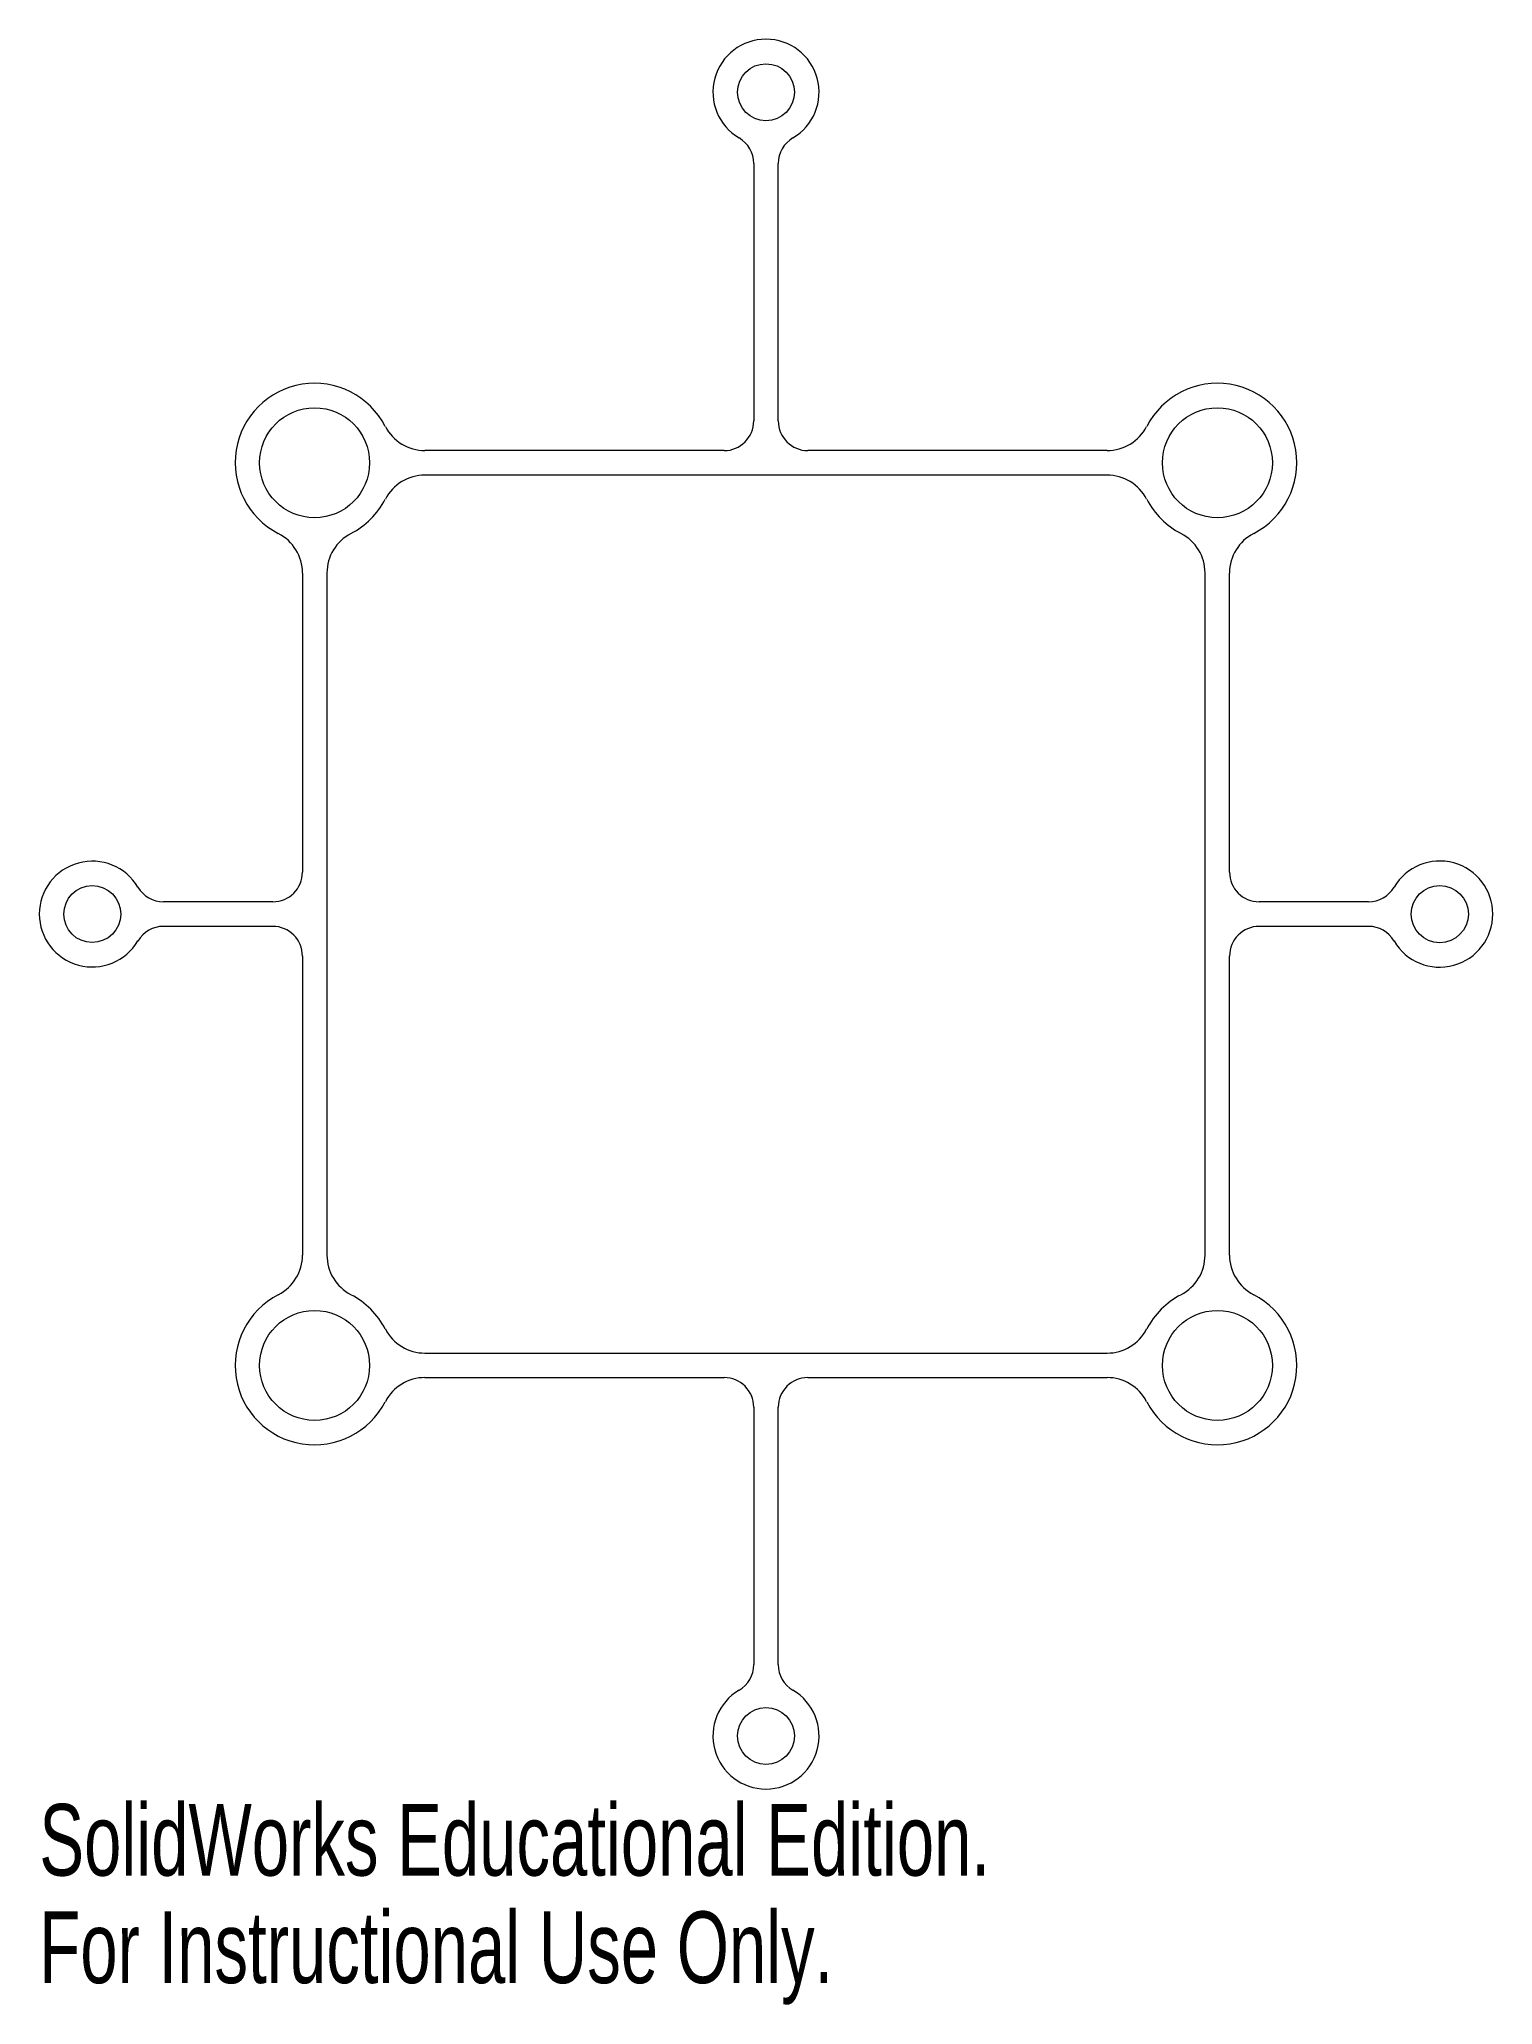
# Model space of a CAD drawing. Header units: millimetres. Extents: x -49 to 49, y -74 to 59.
import ezdxf

# ---------------------------------------------------------------- set-up
doc = ezdxf.new("R2010")
doc.units = ezdxf.units.MM
doc.styles.add('SLDTEXTSTYLE0', font='TXT', dxfattribs={"width": 0.7})

msp = doc.modelspace()

# ---------------------------------------------------------------- linework, layer by layer
at = {"color": 7, "linetype": 'Continuous', "lineweight": 15}
for p, q in [((-0.82, 50.64), (-0.82, 33.27)), ((0.82, 33.27), (0.82, 50.64)), ((-2.83, 31.27), (-23.01, 31.27)), ((23.01, 31.27), (2.83, 31.27)), ((23.01, 29.62), (-23.01, 29.62)), ((-31.27, 23.01), (-31.27, 2.83)), ((-29.62, 23.01), (-29.62, -23.01)), ((29.62, -23.01), (29.62, 23.01)), ((31.27, 2.83), (31.27, 23.01)), ((-33.27, 0.82), (-40.64, 0.82)), ((40.64, 0.82), (33.27, 0.82)), ((-40.64, -0.82), (-33.27, -0.82)), ((33.27, -0.82), (40.64, -0.82)), ((-31.27, -2.83), (-31.27, -23.01)), ((31.27, -23.01), (31.27, -2.83)), ((-23.01, -29.62), (23.01, -29.62)), ((-23.01, -31.27), (-2.83, -31.27)), ((2.83, -31.27), (23.01, -31.27)), ((-0.82, -33.27), (-0.82, -50.64)), ((0.82, -50.64), (0.82, -33.27))]:
    msp.add_line(p, q, dxfattribs=at)
for centre, radius in [((0, 55.45), 1.92), ((-30.45, 30.45), 3.71), ((30.45, 30.45), 3.71), ((-45.45, 0), 1.92), ((45.45, 0), 1.93), ((-30.45, -30.45), 3.71), ((30.45, -30.45), 3.71), ((0, -55.45), 1.92)]:
    msp.add_circle(centre, radius, dxfattribs=at)
for centre, radius, start, end in [((0, 55.45), 3.58, 300.446, 239.554), ((-2.83, 50.64), 2, 0, 59.554), ((2.83, 50.64), 2, 120.446, 180), ((-30.45, 30.45), 5.36, 27.2282, 242.7718), ((30.45, 30.45), 5.36, 297.2282, 152.7718), ((-2.83, 33.27), 2, 270, 0), ((2.83, 33.27), 2, 180, 270), ((-23.01, 34.27), 3, 207.2282, 270), ((23.01, 34.27), 3, 270, 332.7718), ((-23.01, 26.62), 3, 90, 152.7718), ((23.01, 26.62), 3, 27.2282, 90), ((-30.45, 30.45), 5.36, 297.2282, 332.7718), ((30.45, 30.45), 5.36, 207.2282, 242.7718), ((-34.27, 23.01), 3, 0, 62.7718), ((-26.62, 23.01), 3, 117.2282, 180), ((26.62, 23.01), 3, 0, 62.7718), ((34.27, 23.01), 3, 117.2282, 180), ((-45.45, 0), 3.57, 30.446, 329.554), ((-33.27, 2.83), 2, 270, 0), ((33.27, 2.83), 2, 180, 270), ((45.45, 0), 3.58, 210.446, 149.554), ((-40.64, 2.83), 2, 210.446, 270), ((40.64, 2.83), 2, 270, 329.554), ((-40.64, -2.83), 2, 90, 149.554), ((-33.27, -2.83), 2, 0, 90), ((33.27, -2.83), 2, 90, 180), ((40.64, -2.83), 2, 30.446, 90), ((-34.27, -23.01), 3, 297.2282, 0), ((-26.62, -23.01), 3, 180, 242.7718), ((26.62, -23.01), 3, 297.2282, 0), ((34.27, -23.01), 3, 180, 242.7718), ((-30.45, -30.45), 5.36, 117.2282, 332.7718), ((-30.45, -30.45), 5.36, 27.2282, 62.7718), ((30.45, -30.45), 5.36, 117.2282, 152.7718), ((30.45, -30.45), 5.36, 207.2282, 62.7718), ((-23.01, -26.62), 3, 207.2282, 270), ((23.01, -26.62), 3, 270, 332.7718), ((-23.01, -34.27), 3, 90, 152.7718), ((-2.83, -33.27), 2, 0, 90), ((2.83, -33.27), 2, 90, 180), ((23.01, -34.27), 3, 27.2282, 90), ((-2.83, -50.64), 2, 300.446, 0), ((2.83, -50.64), 2, 180, 239.554), ((0, -55.45), 3.58, 120.446, 59.554)]:
    msp.add_arc(centre, radius, start, end, dxfattribs=at)

# ---------------------------------------------------------------- texts
at = {"color": 7, "linetype": 'Continuous', "char_height": 4.8336, "attachment_point": 1, "style": 'SLDTEXTSTYLE0'}
for s, insert in [('SolidWorks Educational Edition.', (-49.02, -60.04)), ('For Instructional Use Only.', (-49.02, -67.29))]:
    msp.add_mtext(s, dxfattribs=dict(at, insert=insert))

doc.saveas('drawing.dxf')
